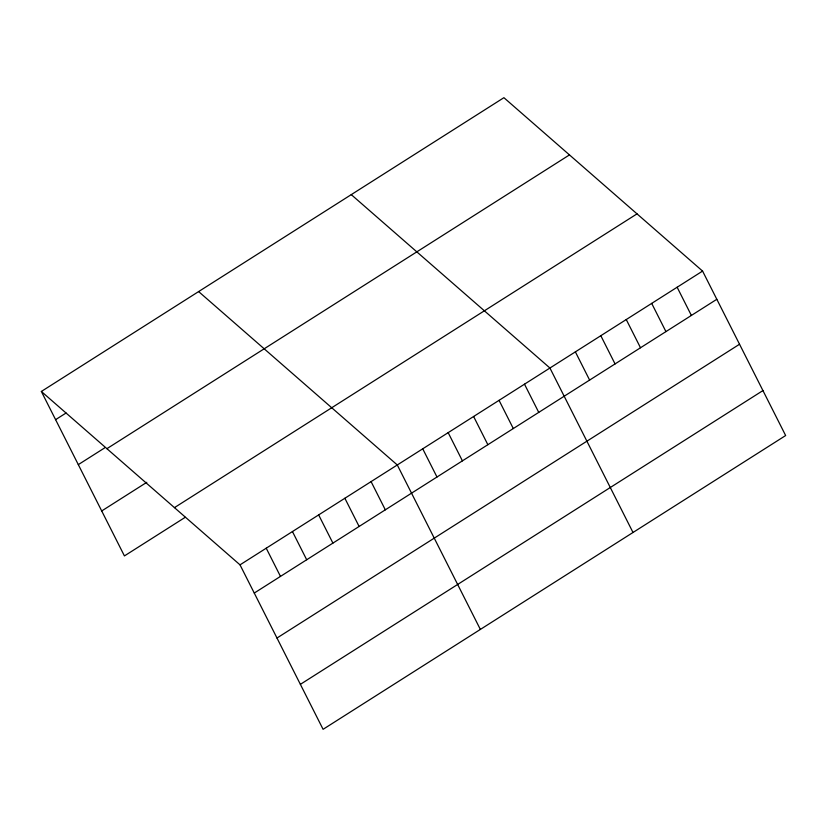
<?xml version="1.0" encoding="UTF-8"?>
<svg xmlns="http://www.w3.org/2000/svg" width="827" height="827" viewBox="0 0 827 827"><rect width="100%" height="100%" fill="white"/><g stroke="black" fill="none" stroke-linecap="round" stroke-linejoin="round"><path stroke-width="1.24" d="M41.35 391.46L503.912 97.689L702.578 271.08L785.65 435.54L323.088 729.311L240.016 564.851L41.35 391.46L124.422 555.92L185.238 517.299M55.595 419.661L66.077 413.004M78.307 464.629L104.522 447.986M106.91 448.679L569.472 154.907M101.711 510.952L146.792 482.317M174.456 507.633L637.017 213.862M240.016 564.851L702.578 271.08M254.271 593.052L716.823 299.291M276.983 638.02L739.534 344.249M300.377 684.342L762.939 390.571M351.268 194.634L549.934 368.025L633.006 532.485M198.625 291.58L397.291 464.97L480.363 629.43M677.137 287.238L691.382 315.449M651.697 303.395L665.942 331.606M626.256 319.553L640.501 347.764M600.816 335.71L615.061 363.921M575.375 351.868L589.62 380.079M524.494 384.183L538.739 412.384M499.053 400.34L513.298 428.541M473.613 416.498L487.858 444.699M448.172 432.655L462.417 460.856M422.731 448.813L436.976 477.014M371.075 481.614L385.32 509.825M344.869 498.267L359.114 526.468M318.653 514.911L332.899 543.112M292.448 531.554L306.693 559.765M266.232 548.208L280.477 576.409"/></g></svg>
